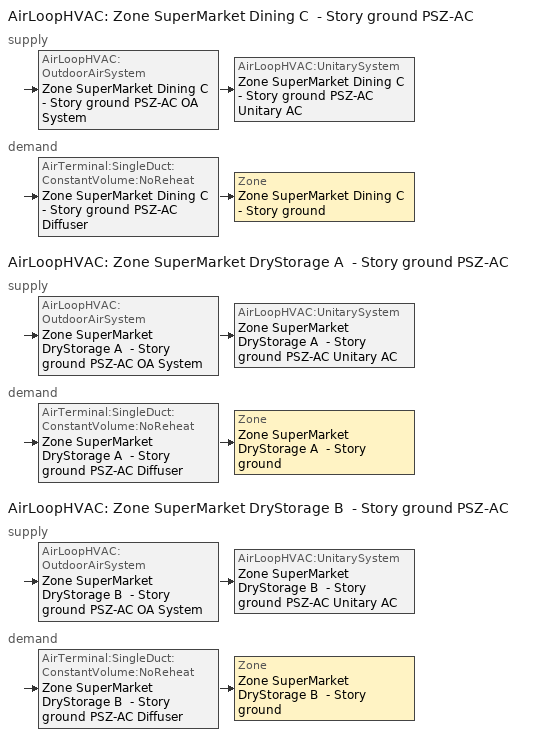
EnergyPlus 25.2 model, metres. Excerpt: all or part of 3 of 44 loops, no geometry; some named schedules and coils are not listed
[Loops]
AirLoopHVAC 'Zone SuperMarket Dining C  - Story ground PSZ-AC'
 supply: AirLoopHVAC:OutdoorAirSystem 'Zone SuperMarket Dining C  - Story ground PSZ-AC OA System' > AirLoopHVAC:UnitarySystem 'Zone SuperMarket Dining C  - Story ground PSZ-AC Unitary AC'
 demand: AirTerminal:SingleDuct:ConstantVolume:NoReheat 'Zone SuperMarket Dining C  - Story ground PSZ-AC Diffuser' > Zone 'Zone SuperMarket Dining C  - Story ground'
AirLoopHVAC 'Zone SuperMarket DryStorage A  - Story ground PSZ-AC'
 supply: AirLoopHVAC:OutdoorAirSystem 'Zone SuperMarket DryStorage A  - Story ground PSZ-AC OA System' > AirLoopHVAC:UnitarySystem 'Zone SuperMarket DryStorage A  - Story ground PSZ-AC Unitary AC'
 demand: AirTerminal:SingleDuct:ConstantVolume:NoReheat 'Zone SuperMarket DryStorage A  - Story ground PSZ-AC Diffuser' > Zone 'Zone SuperMarket DryStorage A  - Story ground'
AirLoopHVAC 'Zone SuperMarket DryStorage B  - Story ground PSZ-AC'
 supply: AirLoopHVAC:OutdoorAirSystem 'Zone SuperMarket DryStorage B  - Story ground PSZ-AC OA System' > AirLoopHVAC:UnitarySystem 'Zone SuperMarket DryStorage B  - Story ground PSZ-AC Unitary AC'
 demand: AirTerminal:SingleDuct:ConstantVolume:NoReheat 'Zone SuperMarket DryStorage B  - Story ground PSZ-AC Diffuser' > Zone 'Zone SuperMarket DryStorage B  - Story ground'
[ZoneControl:Thermostat] Temperature Difference Between Cutout And Setpoint {deltaC}=0
Name | Zone or ZoneList | Control Type Schedule | Control 1
Zone SuperMarket Dining C  - Story ground Thermostat | Zone SuperMarket Dining C  - Story ground | Zone SuperMarket Dining C  - Story ground Thermostat Schedule | SuperMarket Dining - 90.1-2019 Thermostat 1
Zone SuperMarket DryStorage A  - Story ground Thermostat | Zone SuperMarket DryStorage A  - Story ground | Zone SuperMarket DryStorage A  - Story ground Thermostat Schedule | SuperMarket DryStorage - 90.1-2019 Thermostat
Zone SuperMarket DryStorage B  - Story ground Thermostat | Zone SuperMarket DryStorage B  - Story ground | Zone SuperMarket DryStorage B  - Story ground Thermostat Schedule | SuperMarket DryStorage - 90.1-2019 Thermostat 2
[ThermostatSetpoint:DualSetpoint] Heating Setpoint Temperature Schedule=SuperMarket HtgSetp_Enduse; Cooling Setpoint Temperature Schedule=SuperMarket ClgSetp_Enduse
SuperMarket Dining - 90.1-2019 Thermostat 1; SuperMarket DryStorage - 90.1-2019 Thermostat; SuperMarket DryStorage - 90.1-2019 Thermostat 2
[AirTerminal:SingleDuct:ConstantVolume:NoReheat] Availability Schedule=Always On Discrete; Maximum Air Flow Rate {m3/s}=AutoSize
Zone SuperMarket Dining C  - Story ground PSZ-AC Diffuser; Zone SuperMarket DryStorage A  - Story ground PSZ-AC Diffuser; Zone SuperMarket DryStorage B  - Story ground PSZ-AC Diffuser
[Zone equipment]
Zone SuperMarket Dining C  - Story ground: Zone SuperMarket Dining C  - Story ground PSZ-AC Diffuser
Zone SuperMarket DryStorage A  - Story ground: Zone SuperMarket DryStorage A  - Story ground PSZ-AC Diffuser
Zone SuperMarket DryStorage B  - Story ground: Zone SuperMarket DryStorage B  - Story ground PSZ-AC Diffuser
[DesignSpecification:OutdoorAir] Outdoor Air Method=Sum; Outdoor Air Flow per Zone {m3/s}=0; Outdoor Air Flow Air Changes per Hour {1/hr}=0
Name | Outdoor Air Flow per Person {m3/s-person} | Outdoor Air Flow per Zone Floor Area {m3/s-m2}
SuperMarket Dining Ventilation | 0.00353961 | 0.0009144
SuperMarket DryStorage Ventilation | 0 | 0.0006096
[AirLoopHVAC] Design Supply Air Flow Rate {m3/s}=AutoSize; Design Return Air Flow Fraction of Supply Air Flow=1
Zone SuperMarket Dining C  - Story ground PSZ-AC; Zone SuperMarket DryStorage A  - Story ground PSZ-AC; Zone SuperMarket DryStorage B  - Story ground PSZ-AC
[Sizing:System] Type of Load to Size On=Sensible; Design Outdoor Air Flow Rate {m3/s}=Autosize; Central Heating Maximum System Air Flow Ratio=1; Preheat Design Temperature {C}=7.22222; Preheat Design Humidity Ratio {kgWater/kgDryAir}=0.008; Precool Design Temperature {C}=12.7778; Precool Design Humidity Ratio {kgWater/kgDryAir}=0.008; Central Cooling Design Supply Air Temperature {C}=12.7778; Central Heating Design Supply Air Temperature {C}=50; Type of Zone Sum to Use=Coincident; 100% Outdoor Air in Cooling=No; 100% Outdoor Air in Heating=No; Central Cooling Design Supply Air Humidity Ratio {kgWater/kgDryAir}=0.0085; Central Heating Design Supply Air Humidity Ratio {kgWater/kgDryAir}=0.008; Cooling Supply Air Flow Rate Method=DesignDay; Cooling Supply Air Flow Rate {m3/s}=0; Cooling Supply Air Flow Rate Per Floor Area {m3/s-m2}=0.00996765; Cooling Fraction of Autosized Cooling Supply Air Flow Rate=1; Cooling Supply Air Flow Rate Per Unit Cooling Capacity {m3/s-W}=3.94755e-05; Heating Supply Air Flow Rate Method=DesignDay; Heating Supply Air Flow Rate {m3/s}=0; Heating Supply Air Flow Rate Per Floor Area {m3/s-m2}=0.00996765; Heating Fraction of Autosized Heating Supply Air Flow Rate=1; Heating Fraction of Autosized Cooling Supply Air Flow Rate=1; Heating Supply Air Flow Rate Per Unit Heating Capacity {m3/s-W}=3.15882e-05; System Outdoor Air Method=ZoneSum; Zone Maximum Outdoor Air Fraction=1; Cooling Design Capacity Method=CoolingDesignCapacity; Cooling Design Capacity {W}=Autosize; Cooling Design Capacity Per Floor Area {W/m2}=234.7; Fraction of Autosized Cooling Design Capacity=1; Heating Design Capacity Method=HeatingDesignCapacity; Heating Design Capacity {W}=Autosize; Heating Design Capacity Per Floor Area {W/m2}=157; Fraction of Autosized Heating Design Capacity=1; Central Cooling Capacity Control Method=OnOff; Occupant Diversity=Autosize; Heating Coil Sizing Method=None; Maximum Heating Capacity To Cooling Capacity Sizing Ratio {W/W}=1
Zone SuperMarket Dining C  - Story ground PSZ-AC; Zone SuperMarket DryStorage A  - Story ground PSZ-AC; Zone SuperMarket DryStorage B  - Story ground PSZ-AC
[Controller:OutdoorAir] Minimum Outdoor Air Flow Rate {m3/s}=Autosize; Maximum Outdoor Air Flow Rate {m3/s}=Autosize; Economizer Control Type=NoEconomizer; Economizer Control Action Type=ModulateFlow; Economizer Maximum Limit Dry-Bulb Temperature {C}=28; Economizer Maximum Limit Enthalpy {J/kg}=64000; Lockout Type=NoLockout; Minimum Limit Type=FixedMinimum; Minimum Outdoor Air Schedule=Always On Discrete; High Humidity Control=No; High Humidity Outdoor Air Flow Ratio=1; Control High Indoor Humidity Based on Outdoor Humidity Ratio=Yes; Heat Recovery Bypass Control Type=BypassWhenWithinEconomizerLimits; Economizer Operation Staging=InterlockedWithMechanicalCooling
Name | Mechanical Ventilation Controller
Zone SuperMarket Dining C  - Story ground PSZ-AC OA System Controller | Controller Mechanical Ventilation 39
Zone SuperMarket DryStorage A  - Story ground PSZ-AC OA System Controller | Controller Mechanical Ventilation 14
Zone SuperMarket DryStorage B  - Story ground PSZ-AC OA System Controller | Controller Mechanical Ventilation 13
[Controller:MechanicalVentilation] Availability Schedule=Always On Discrete; Demand Controlled Ventilation=No; System Outdoor Air Method=ZoneSum
Name | Zone or ZoneList Name 1 | Design Specification Outdoor Air Object Name 1
Controller Mechanical Ventilation 39 | Zone SuperMarket Dining C  - Story ground | SuperMarket Dining Ventilation
Controller Mechanical Ventilation 14 | Zone SuperMarket DryStorage A  - Story ground | SuperMarket DryStorage Ventilation
Controller Mechanical Ventilation 13 | Zone SuperMarket DryStorage B  - Story ground | SuperMarket DryStorage Ventilation
[SetpointManager:MixedAir] Control Variable=Temperature
Name | Setpoint Node or NodeList
Zone SuperMarket Dining C  - Story ground PSZ-AC Mixed Air Node OS Default SPM | Zone SuperMarket Dining C  - Story ground PSZ-AC Mixed Air Node
Zone SuperMarket DryStorage A  - Story ground PSZ-AC Mixed Air Node OS Default SPM | Zone SuperMarket DryStorage A  - Story ground PSZ-AC Mixed Air Node
Zone SuperMarket DryStorage B  - Story ground PSZ-AC Mixed Air Node OS Default SPM | Zone SuperMarket DryStorage B  - Story ground PSZ-AC Mixed Air Node
[AirLoopHVAC:UnitarySystem] Control Type=Load; Dehumidification Control Type=None; Availability Schedule=Always On Discrete; Fan Placement=DrawThrough; Supply Air Fan Operating Mode Schedule=Always On Discrete; DX Heating Coil Sizing Ratio=1; Use DOAS DX Cooling Coil=No; Minimum Supply Air Temperature {C}=2; Latent Load Control=SensibleOnlyLoadControl; Cooling Supply Air Flow Rate Method=SupplyAirFlowRate; Cooling Supply Air Flow Rate {m3/s}=Autosize; Heating Supply Air Flow Rate Method=SupplyAirFlowRate; Heating Supply Air Flow Rate {m3/s}=Autosize; No Load Supply Air Flow Rate Method=None; No Load Supply Air Flow Rate Control Set To Low Speed=Yes; Maximum Supply Air Temperature {C}=80; Maximum Outdoor Dry-Bulb Temperature for Supplemental Heater Operation {C}=21; Ancillary On-Cycle Electric Power {W}=0; Ancillary Off-Cycle Electric Power {W}=0
Name | Controlling Zone or Thermostat Location | Supply Fan | Heating Coil | Cooling Coil | Supplemental Heating Coil
Zone SuperMarket Dining C  - Story ground PSZ-AC Unitary AC | Zone SuperMarket Dining C  - Story ground | Zone SuperMarket Dining C  - Story ground PSZ-AC Fan | Zone SuperMarket Dining C  - Story ground PSZ-AC Water Htg Coil | Zone SuperMarket Dining C  - Story ground PSZ-AC 1spd DX AC Clg Coil | Zone SuperMarket Dining C  - Story ground PSZ-AC Electric Backup Htg Coil
Zone SuperMarket DryStorage A  - Story ground PSZ-AC Unitary AC | Zone SuperMarket DryStorage A  - Story ground | Zone SuperMarket DryStorage A  - Story ground PSZ-AC Fan | Zone SuperMarket DryStorage A  - Story ground PSZ-AC Water Htg Coil | Zone SuperMarket DryStorage A  - Story ground PSZ-AC 1spd DX AC Clg Coil | Zone SuperMarket DryStorage A  - Story ground PSZ-AC Electric Backup Htg Coil
Zone SuperMarket DryStorage B  - Story ground PSZ-AC Unitary AC | Zone SuperMarket DryStorage B  - Story ground | Zone SuperMarket DryStorage B  - Story ground PSZ-AC Fan | Zone SuperMarket DryStorage B  - Story ground PSZ-AC Water Htg Coil | Zone SuperMarket DryStorage B  - Story ground PSZ-AC 1spd DX AC Clg Coil | Zone SuperMarket DryStorage B  - Story ground PSZ-AC Electric Backup Htg Coil
[Fan:OnOff] Availability Schedule=Always On Discrete; Fan Total Efficiency=0.54; Pressure Rise {Pa}=622.722; Maximum Flow Rate {m3/s}=Autosize; Motor Efficiency=0.9; Motor In Airstream Fraction=1
Name | Fan Power Ratio Function of Speed Ratio Curve | Fan Efficiency Ratio Function of Speed Ratio Curve
Zone SuperMarket Dining C  - Story ground PSZ-AC Fan | Fan On Off Power Curve 38 | Fan On Off Efficiency Curve 38
Zone SuperMarket DryStorage A  - Story ground PSZ-AC Fan | Fan On Off Power Curve 13 | Fan On Off Efficiency Curve 13
Zone SuperMarket DryStorage B  - Story ground PSZ-AC Fan | Fan On Off Power Curve 12 | Fan On Off Efficiency Curve 12
[Coil:Cooling:DX:SingleSpeed] Availability Schedule=Always On Discrete; Gross Rated Total Cooling Capacity {W}=Autosize; Gross Rated Sensible Heat Ratio=Autosize; Gross Rated Cooling COP {W/W}=3; Rated Air Flow Rate {m3/s}=Autosize; Rated Evaporator Fan Power Per Volume Flow Rate 2017 {W/(m3/s)}=773.3; Rated Evaporator Fan Power Per Volume Flow Rate 2023 {W/(m3/s)}=934.4; Minimum Outdoor Dry-Bulb Temperature for Compressor Operation {C}=-25; Nominal Time for Condensate Removal to Begin {s}=0; Ratio of Initial Moisture Evaporation Rate and Steady State Latent Capacity=0; Maximum Cycling Rate {cycles/hr}=0; Latent Capacity Time Constant {s}=0; Condenser Type=AirCooled; Evaporative Condenser Effectiveness=0.9; Evaporative Condenser Air Flow Rate {m3/s}=Autosize; Evaporative Condenser Pump Rated Power Consumption {W}=Autosize; Crankcase Heater Capacity {W}=0; Maximum Outdoor Dry-Bulb Temperature for Crankcase Heater Operation {C}=10; Basin Heater Capacity {W/K}=0; Basin Heater Setpoint Temperature {C}=2
Name | Total Cooling Capacity Function of Temperature Curve | Total Cooling Capacity Function of Flow Fraction Curve | Energy Input Ratio Function of Temperature Curve | Energy Input Ratio Function of Flow Fraction Curve | Part Load Fraction Correlation Curve
Zone SuperMarket Dining C  - Story ground PSZ-AC 1spd DX AC Clg Coil | Curve Biquadratic 155 | Curve Quadratic 232 | Curve Biquadratic 156 | Curve Quadratic 233 | Curve Quadratic 234
Zone SuperMarket DryStorage A  - Story ground PSZ-AC 1spd DX AC Clg Coil | Curve Biquadratic 55 | Curve Quadratic 82 | Curve Biquadratic 56 | Curve Quadratic 83 | Curve Quadratic 84
Zone SuperMarket DryStorage B  - Story ground PSZ-AC 1spd DX AC Clg Coil | Curve Biquadratic 51 | Curve Quadratic 76 | Curve Biquadratic 52 | Curve Quadratic 77 | Curve Quadratic 78
[Coil:Heating:Electric] Availability Schedule=Always On Discrete; Efficiency=1; Nominal Capacity {W}=Autosize
Zone SuperMarket Dining C  - Story ground PSZ-AC Electric Backup Htg Coil; Zone SuperMarket DryStorage A  - Story ground PSZ-AC Electric Backup Htg Coil; Zone SuperMarket DryStorage B  - Story ground PSZ-AC Electric Backup Htg Coil
[SetpointManager:SingleZone:Reheat] Control Variable=Temperature; Minimum Supply Air Temperature {C}=12.7778; Maximum Supply Air Temperature {C}=50
Name | Control Zone | Setpoint Node or NodeList
Zone SuperMarket Dining C  - Story ground Setpoint Manager SZ Reheat | Zone SuperMarket Dining C  - Story ground | Zone SuperMarket Dining C  - Story ground PSZ-AC Supply Outlet Node
Zone SuperMarket DryStorage A  - Story ground Setpoint Manager SZ Reheat | Zone SuperMarket DryStorage A  - Story ground | Zone SuperMarket DryStorage A  - Story ground PSZ-AC Supply Outlet Node
Zone SuperMarket DryStorage B  - Story ground Setpoint Manager SZ Reheat | Zone SuperMarket DryStorage B  - Story ground | Zone SuperMarket DryStorage B  - Story ground PSZ-AC Supply Outlet Node
[Refrigeration:CaseAndWalkInList]
Name | Case or WalkIn Name 1 | Case or WalkIn Name 2 | Case or WalkIn Name 3 | Case or WalkIn Name 4 | Case or WalkIn Name 5 | Case or WalkIn Name 6 | Case or WalkIn Name 7 | Case or WalkIn Name 8 | Case or WalkIn Name 9 | Case or WalkIn Name 10 | Case or WalkIn Name 11 | Case or WalkIn Name 12 | Case or WalkIn Name 13 | Case or WalkIn Name 14
LT Refrigeration System Case and Walkin List | Coffin - Frozen Food | Coffin - Ice Cream | Reach-in - Ice Cream | Reach-in - Frozen Food | Bakery Freezer | Grocery Freezer | Kitchen Freezer | Meat Freezer
MT Refrigeration System Case and Walkin List | Reach-in - Dairy Deli Beverage Case | Service - Meat Deli Bakery | Island - Deli Produce | Vertical Open - All | Bakery Cooler | Beer Cooler | Dairy Cooler | Floral Cooler | Kitchen Cooler | Meat Cooler | Prep Cooler 1 | Prep Cooler 2 | Produce Cooler | Specialty Cooler
[Refrigeration:WalkIn] Availability Schedule=Always On Discrete; Rated Total Heating Power {W}=0; Rated Circulation Fan Power {W}=0; Lighting Schedule=Always On Discrete; Average Refrigerant Charge Inventory {kg}=0; Zone Name 1=Zone SuperMarket DryStorage B  - Story ground; Area of Glass Reach In Doors Facing Zone 1 {m2}=0; Height of Glass Reach In Doors Facing Zone 1 {m}=2.1; Area of Stocking Doors Facing Zone 1 {m2}=3.3; Height of Stocking Doors Facing Zone 1 {m}=2.1; Stocking Door Opening Schedule Name Facing Zone 1=Always Off Discrete; Stocking Door Opening Protection Type Facing Zone 1=StripCurtain
Name | Rated Coil Cooling Capacity {W} | Operating Temperature {C} | Rated Cooling Source Temperature {C} | Rated Cooling Coil Fan Power {W} | Rated Total Lighting Power {W} | Defrost Type | Defrost Control Type | Defrost Schedule | Defrost Drip-Down Schedule | Defrost Power {W} | Temperature Termination Defrost Fraction to Ice | Insulated Floor Surface Area {m2} | Insulated Floor U-Value {W/m2-K} | Total Insulated Surface Area Facing Zone 1 {m2} | Insulated Surface U-Value Facing Zone 1 {W/m2-K} | Glass Reach In Door U Value Facing Zone 1 {W/m2-K} | Stocking Door U Value Facing Zone 1 {W/m2-K}
Bakery Freezer | 2540.7 | -26.1 | -31.7 | 132.12 | 60.2 | Electric | TemperatureTermination | Bakery Freezer Defrost | Bakery Freezer Dripdown | 2007.2 | 0.7 | 11.1 | 0.203 | 49.3 | 0.177 | 1.136 | 0.177
Grocery Freezer | 4115.4 | -26.1 | -31.7 | 214 | 120.4 | Electric | TemperatureTermination | Grocery Freezer Defrost | Grocery Freezer Dripdown | 3251.2 | 0.7 | 22.3 | 0.203 | 68.1 | 0.177 | 1.136 | 0.177
Kitchen Freezer | 2540.7 | -26.1 | -31.7 | 132.12 | 60.2 | Electric | TemperatureTermination | Kitchen Freezer Defrost | Kitchen Freezer Dripdown | 2007.2 | 0.7 | 11.1 | 0.203 | 49.3 | 0.177 | 1.136 | 0.177
Meat Freezer | 2540.7 | -26.1 | -31.7 | 132.12 | 60.2 | Electric | TemperatureTermination | Meat Freezer Defrost | Meat Freezer Dripdown | 2007.2 | 0.7 | 11.1 | 0.203 | 49.3 | 0.177 | 1.136 | 0.177
Bakery Cooler | 2339.8 | 1.67 | -3.9 | 93.6 | 60.2 | Offcycle | TimeSchedule | Bakery Cooler Defrost | Bakery Cooler Dripdown | 0 |  | 11.1 | 2.27 | 49.3 | 0.203 | 2.27 | 0.203
Beer Cooler | 4836.4 | 1.67 | -3.9 | 193.5 | 180.6 | Offcycle | TimeSchedule | Beer Cooler Defrost | Beer Cooler Dripdown | 0 |  | 33.4 | 2.27 | 86.9 | 0.203 | 2.27 | 0.203
Dairy Cooler | 3734.4 | 1.67 | -3.9 | 149.4 | 120.4 | Offcycle | TimeSchedule | Dairy Cooler Defrost | Dairy Cooler Dripdown | 0 |  | 22.3 | 2.27 | 68.1 | 0.203 | 2.27 | 0.203
Floral Cooler | 2339.8 | 1.67 | -3.9 | 93.6 | 60.2 | Offcycle | TimeSchedule | Floral Cooler Defrost | Floral Cooler Dripdown | 0 |  | 11.1 | 2.27 | 49.3 | 0.203 | 2.27 | 0.203
Kitchen Cooler | 3734.4 | 1.67 | -3.9 | 149.4 | 120.4 | Offcycle | TimeSchedule | Kitchen Cooler Defrost | Kitchen Cooler Dripdown | 0 |  | 22.3 | 2.27 | 68.1 | 0.203 | 2.27 | 0.203
Meat Cooler | 5645.6 | 1.67 | -3.9 | 225.8 | 240.8 | Offcycle | TimeSchedule | Meat Cooler Defrost | Meat Cooler Dripdown | 0 |  | 44.6 | 2.27 | 105.6 | 0.203 | 2.27 | 0.203
Prep Cooler 1 | 5645.6 | 1.67 | -3.9 | 225.8 | 240.8 | Offcycle | TimeSchedule | Prep Cooler 1 Defrost | Prep Cooler 1 Dripdown | 0 |  | 44.6 | 2.27 | 105.6 | 0.203 | 2.27 | 0.203
Prep Cooler 2 | 5645.6 | 1.67 | -3.9 | 225.8 | 240.8 | Offcycle | TimeSchedule | Prep Cooler 2 Defrost | Prep Cooler 2 Dripdown | 0 |  | 44.6 | 2.27 | 105.6 | 0.203 | 2.27 | 0.203
Produce Cooler | 5645.6 | 1.67 | -3.9 | 225.8 | 240.8 | Offcycle | TimeSchedule | Produce Cooler Defrost | Produce Cooler Dripdown | 0 |  | 44.6 | 2.27 | 105.6 | 0.203 | 2.27 | 0.203
Specialty Cooler | 2339.8 | 1.67 | -3.9 | 93.6 | 60.2 | Offcycle | TimeSchedule | Specialty Cooler Defrost | Specialty Cooler Dripdown | 0 |  | 11.1 | 2.27 | 49.3 | 0.203 | 2.27 | 0.203
[Schedule:Week:Daily]
Bakery Freezer Defrost Week Rule - Jan1-Dec31: Bakery Freezer Defrost Default, Bakery Freezer Defrost Default, Bakery Freezer Defrost Default, Bakery Freezer Defrost Default, Bakery Freezer Defrost Default, Bakery Freezer Defrost Default, Bakery Freezer Defrost Default, Bakery Freezer Defrost Default, Bakery Freezer Defrost Default, Bakery Freezer Defrost Default, Bakery Freezer Defrost Default, Bakery Freezer Defrost Default
Bakery Freezer Dripdown Week Rule - Jan1-Dec31: Bakery Freezer Dripdown Default, Bakery Freezer Dripdown Default, Bakery Freezer Dripdown Default, Bakery Freezer Dripdown Default, Bakery Freezer Dripdown Default, Bakery Freezer Dripdown Default, Bakery Freezer Dripdown Default, Bakery Freezer Dripdown Default, Bakery Freezer Dripdown Default, Bakery Freezer Dripdown Default, Bakery Freezer Dripdown Default, Bakery Freezer Dripdown Default
Grocery Freezer Defrost Week Rule - Jan1-Dec31: Grocery Freezer Defrost Default, Grocery Freezer Defrost Default, Grocery Freezer Defrost Default, Grocery Freezer Defrost Default, Grocery Freezer Defrost Default, Grocery Freezer Defrost Default, Grocery Freezer Defrost Default, Grocery Freezer Defrost Default, Grocery Freezer Defrost Default, Grocery Freezer Defrost Default, Grocery Freezer Defrost Default, Grocery Freezer Defrost Default
Grocery Freezer Dripdown Week Rule - Jan1-Dec31: Grocery Freezer Dripdown Default, Grocery Freezer Dripdown Default, Grocery Freezer Dripdown Default, Grocery Freezer Dripdown Default, Grocery Freezer Dripdown Default, Grocery Freezer Dripdown Default, Grocery Freezer Dripdown Default, Grocery Freezer Dripdown Default, Grocery Freezer Dripdown Default, Grocery Freezer Dripdown Default, Grocery Freezer Dripdown Default, Grocery Freezer Dripdown Default
Kitchen Freezer Defrost Week Rule - Jan1-Dec31: Kitchen Freezer Defrost Default, Kitchen Freezer Defrost Default, Kitchen Freezer Defrost Default, Kitchen Freezer Defrost Default, Kitchen Freezer Defrost Default, Kitchen Freezer Defrost Default, Kitchen Freezer Defrost Default, Kitchen Freezer Defrost Default, Kitchen Freezer Defrost Default, Kitchen Freezer Defrost Default, Kitchen Freezer Defrost Default, Kitchen Freezer Defrost Default
Kitchen Freezer Dripdown Week Rule - Jan1-Dec31: Kitchen Freezer Dripdown Default, Kitchen Freezer Dripdown Default, Kitchen Freezer Dripdown Default, Kitchen Freezer Dripdown Default, Kitchen Freezer Dripdown Default, Kitchen Freezer Dripdown Default, Kitchen Freezer Dripdown Default, Kitchen Freezer Dripdown Default, Kitchen Freezer Dripdown Default, Kitchen Freezer Dripdown Default, Kitchen Freezer Dripdown Default, Kitchen Freezer Dripdown Default
Meat Freezer Defrost Week Rule - Jan1-Dec31: Meat Freezer Defrost Default, Meat Freezer Defrost Default, Meat Freezer Defrost Default, Meat Freezer Defrost Default, Meat Freezer Defrost Default, Meat Freezer Defrost Default, Meat Freezer Defrost Default, Meat Freezer Defrost Default, Meat Freezer Defrost Default, Meat Freezer Defrost Default, Meat Freezer Defrost Default, Meat Freezer Defrost Default
Meat Freezer Dripdown Week Rule - Jan1-Dec31: Meat Freezer Dripdown Default, Meat Freezer Dripdown Default, Meat Freezer Dripdown Default, Meat Freezer Dripdown Default, Meat Freezer Dripdown Default, Meat Freezer Dripdown Default, Meat Freezer Dripdown Default, Meat Freezer Dripdown Default, Meat Freezer Dripdown Default, Meat Freezer Dripdown Default, Meat Freezer Dripdown Default, Meat Freezer Dripdown Default
[Schedule:Year]
SuperMarket HtgSetp_Enduse: SuperMarket HtgSetp_Enduse Week Rule - Jan1-Dec31, 1, 1, 12, 31
SuperMarket ClgSetp_Enduse: SuperMarket ClgSetp_Enduse Week Rule - Jan1-Dec31, 1, 1, 12, 31
Bakery Cooler Defrost: Bakery Cooler Defrost Week Rule - Jan1-Dec31, 1, 1, 12, 31
Bakery Cooler Dripdown: Bakery Cooler Dripdown Week Rule - Jan1-Dec31, 1, 1, 12, 31
Bakery Freezer Defrost: Bakery Freezer Defrost Week Rule - Jan1-Dec31, 1, 1, 12, 31
Bakery Freezer Dripdown: Bakery Freezer Dripdown Week Rule - Jan1-Dec31, 1, 1, 12, 31
Beer Cooler Defrost: Beer Cooler Defrost Week Rule - Jan1-Dec31, 1, 1, 12, 31
Beer Cooler Dripdown: Beer Cooler Dripdown Week Rule - Jan1-Dec31, 1, 1, 12, 31
Dairy Cooler Defrost: Dairy Cooler Defrost Week Rule - Jan1-Dec31, 1, 1, 12, 31
Dairy Cooler Dripdown: Dairy Cooler Dripdown Week Rule - Jan1-Dec31, 1, 1, 12, 31
Floral Cooler Defrost: Floral Cooler Defrost Week Rule - Jan1-Dec31, 1, 1, 12, 31
Floral Cooler Dripdown: Floral Cooler Dripdown Week Rule - Jan1-Dec31, 1, 1, 12, 31
Grocery Freezer Defrost: Grocery Freezer Defrost Week Rule - Jan1-Dec31, 1, 1, 12, 31
Grocery Freezer Dripdown: Grocery Freezer Dripdown Week Rule - Jan1-Dec31, 1, 1, 12, 31
Kitchen Cooler Defrost: Kitchen Cooler Defrost Week Rule - Jan1-Dec31, 1, 1, 12, 31
Kitchen Cooler Dripdown: Kitchen Cooler Dripdown Week Rule - Jan1-Dec31, 1, 1, 12, 31
Kitchen Freezer Defrost: Kitchen Freezer Defrost Week Rule - Jan1-Dec31, 1, 1, 12, 31
Kitchen Freezer Dripdown: Kitchen Freezer Dripdown Week Rule - Jan1-Dec31, 1, 1, 12, 31
Meat Cooler Defrost: Meat Cooler Defrost Week Rule - Jan1-Dec31, 1, 1, 12, 31
Meat Cooler Dripdown: Meat Cooler Dripdown Week Rule - Jan1-Dec31, 1, 1, 12, 31
Meat Freezer Defrost: Meat Freezer Defrost Week Rule - Jan1-Dec31, 1, 1, 12, 31
Meat Freezer Dripdown: Meat Freezer Dripdown Week Rule - Jan1-Dec31, 1, 1, 12, 31
Prep Cooler 1 Defrost: Prep Cooler 1 Defrost Week Rule - Jan1-Dec31, 1, 1, 12, 31
Prep Cooler 1 Dripdown: Prep Cooler 1 Dripdown Week Rule - Jan1-Dec31, 1, 1, 12, 31
Prep Cooler 2 Defrost: Prep Cooler 2 Defrost Week Rule - Jan1-Dec31, 1, 1, 12, 31
Prep Cooler 2 Dripdown: Prep Cooler 2 Dripdown Week Rule - Jan1-Dec31, 1, 1, 12, 31
Produce Cooler Defrost: Produce Cooler Defrost Week Rule - Jan1-Dec31, 1, 1, 12, 31
Produce Cooler Dripdown: Produce Cooler Dripdown Week Rule - Jan1-Dec31, 1, 1, 12, 31
Specialty Cooler Defrost: Specialty Cooler Defrost Week Rule - Jan1-Dec31, 1, 1, 12, 31
Specialty Cooler Dripdown: Specialty Cooler Dripdown Week Rule - Jan1-Dec31, 1, 1, 12, 31
[Schedule:Compact]
Zone SuperMarket Dining C  - Story ground Thermostat Schedule; Zone SuperMarket DryStorage A  - Story ground Thermostat Schedule; Zone SuperMarket DryStorage B  - Story ground Thermostat Schedule: Through: 12/31, For: AllDays, Until: 24:00, 4
[Schedule:Constant]
Name | Hourly Value
Always On Discrete | 1
Always Off Discrete | 0
[Curve:Exponent] Coefficient1 Constant=1; Coefficient2 Constant=0; Coefficient3 Constant=0; Minimum Value of x {BasedOnField A2}=0; Maximum Value of x {BasedOnField A2}=1
Fan On Off Power Curve 38; Fan On Off Power Curve 13; Fan On Off Power Curve 12
[Curve:Cubic] Coefficient1 Constant=1; Coefficient2 x=0; Coefficient3 x**2=0; Coefficient4 x**3=0; Minimum Value of x {BasedOnField A2}=0; Maximum Value of x {BasedOnField A2}=1
Fan On Off Efficiency Curve 38; Fan On Off Efficiency Curve 13; Fan On Off Efficiency Curve 12
[Curve:Biquadratic] Minimum Value of x {BasedOnField A2}=-100; Maximum Value of x {BasedOnField A2}=100; Minimum Value of y {BasedOnField A3}=-100; Maximum Value of y {BasedOnField A3}=100
Name | Coefficient1 Constant | Coefficient2 x | Coefficient3 x**2 | Coefficient4 y | Coefficient5 y**2 | Coefficient6 x*y
Curve Biquadratic 155; Curve Biquadratic 55; Curve Biquadratic 51 | 0.971212 | -0.0152755 | 0.00144345 | -0.00039321 | -6.8364e-06 | -0.000290596
Curve Biquadratic 156; Curve Biquadratic 56; Curve Biquadratic 52 | 0.286871 | 0.0239022 | -0.000810648 | 0.0134585 | 0.000338936 | -0.000487004
[Curve:Quadratic]
Name | Coefficient1 Constant | Coefficient2 x | Coefficient3 x**2 | Minimum Value of x {BasedOnField A2} | Maximum Value of x {BasedOnField A2} | Minimum Curve Output {BasedOnField A3} | Maximum Curve Output {BasedOnField A3}
Curve Quadratic 232; Curve Quadratic 233; Curve Quadratic 82; Curve Quadratic 83; Curve Quadratic 76; Curve Quadratic 77 | 1 | 0 | 0 | -100 | 100
Curve Quadratic 234; Curve Quadratic 84; Curve Quadratic 78 | 0.909496 | 0.0986477 | -0.00819488 | 0 | 1 | 0.7 | 1
